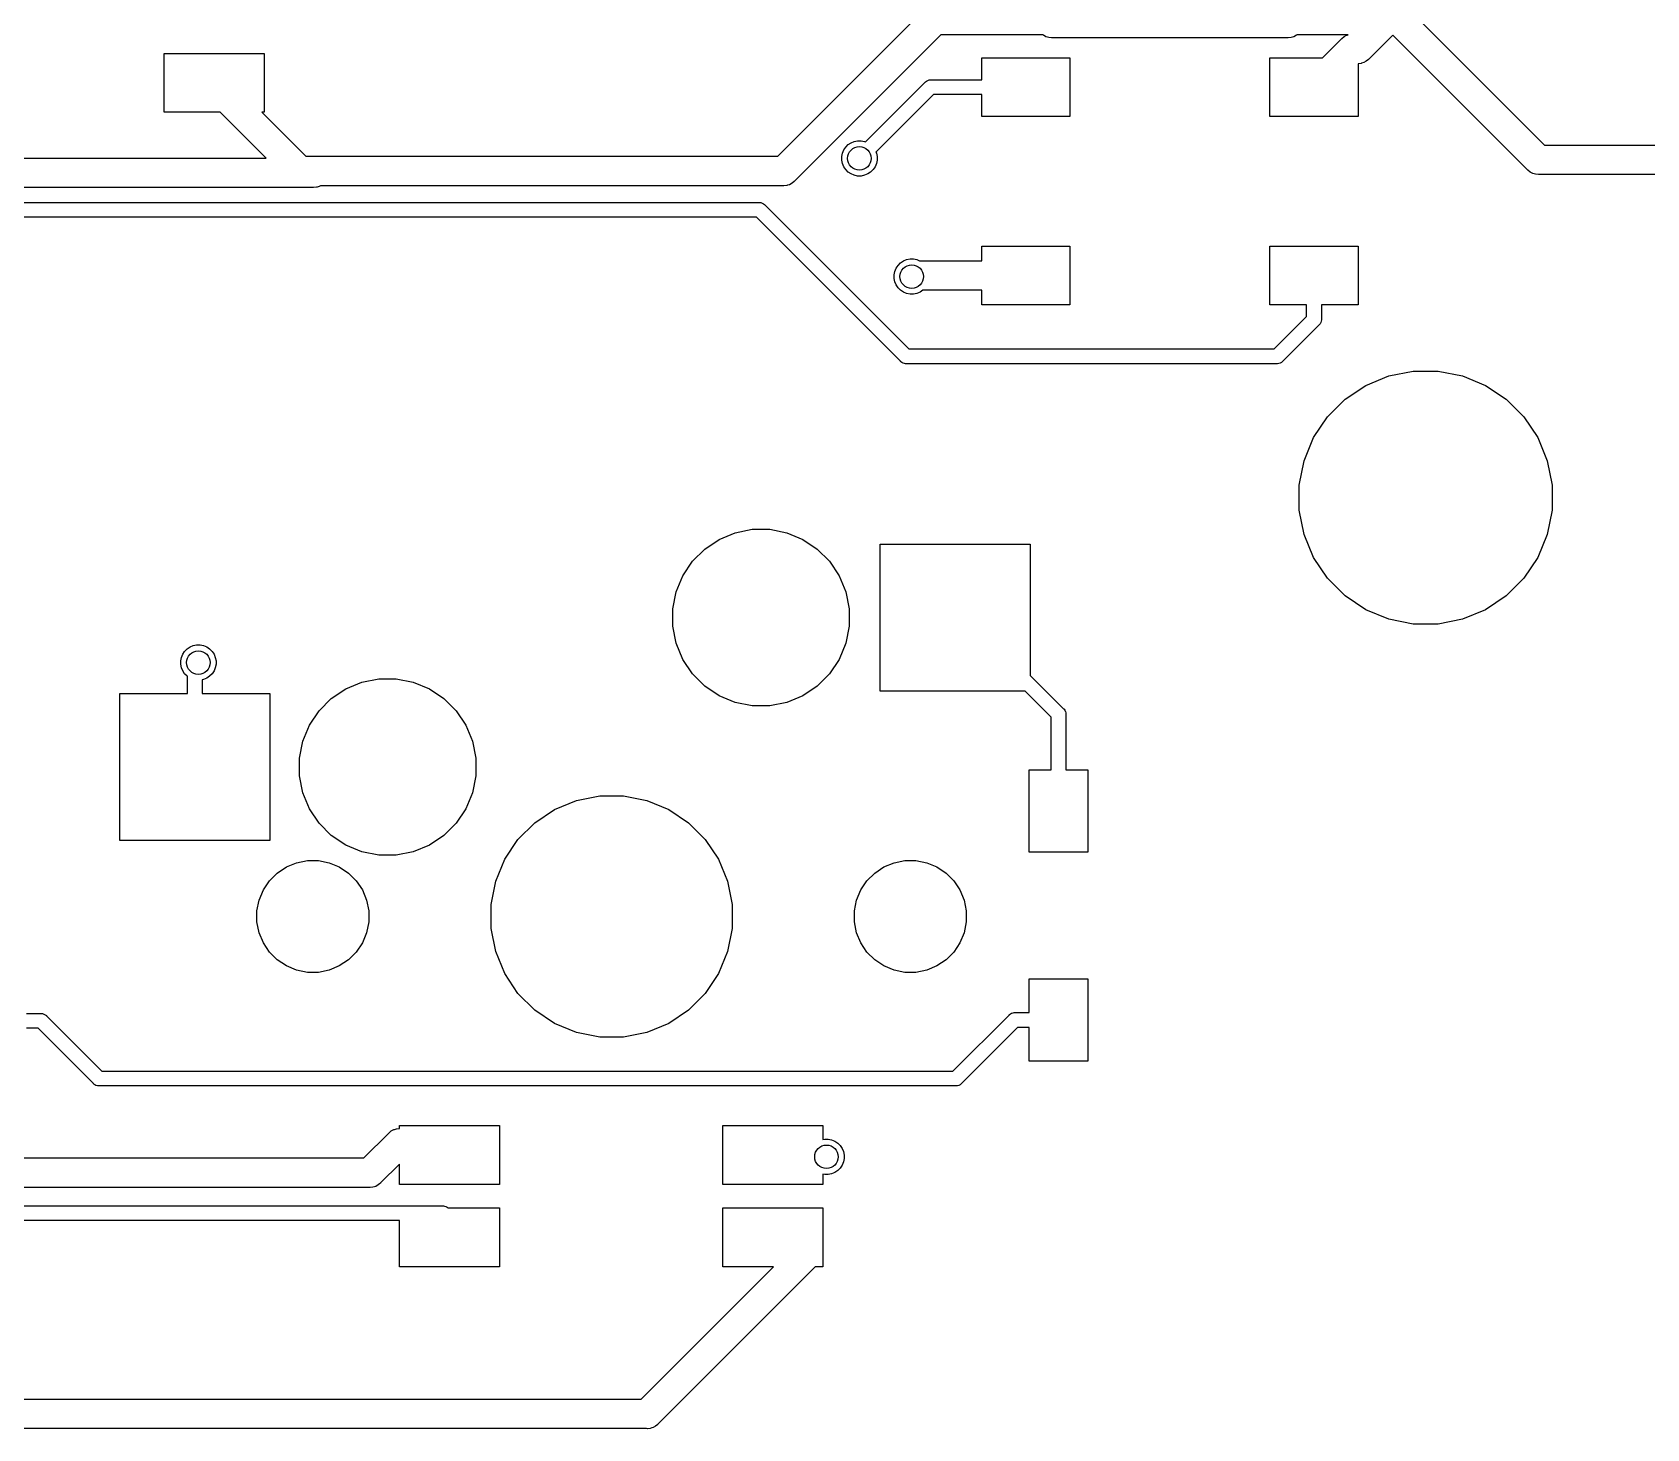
# Model space of a CAD drawing. Extents: x 0.5 to 11.2, y -4.1 to -0.9.
# Drawn here: x 7.884 to 8.965, y -3.833 to -2.899 of the extents above; entities that cross this region are included whole.
import ezdxf

# ---------------------------------------------------------------- set-up
doc = ezdxf.new("R2010")
doc.units = 0
doc.header["$MEASUREMENT"] = 0
doc.layers.add('BLACK', color=7, linetype='CONTINUOUS')

msp = doc.modelspace()

# ---------------------------------------------------------------- linework, layer by layer
at = {"layer": 'BLACK', "linetype": 'CONTINUOUS'}
for p, q in [((8.38342, -2.9815), (8.48118, -2.88374)), ((8.80801, -2.88533), (8.89669, -2.97402)), ((8.49256, -2.9002), (8.3948, -2.99796)), ((8.56086, -2.9002), (8.49256, -2.9002)), ((8.56129, -2.90055), (8.56086, -2.9002)), ((8.563, -2.90146), (8.56129, -2.90055)), ((8.56392, -2.90174), (8.563, -2.90146)), ((8.56485, -2.90202), (8.56392, -2.90174)), ((8.56678, -2.90221), (8.56485, -2.90202)), ((8.56726, -2.90217), (8.56678, -2.90221)), ((8.72466, -2.90217), (8.56726, -2.90217)), ((8.72515, -2.90221), (8.72466, -2.90217)), ((8.72708, -2.90202), (8.72515, -2.90221)), ((8.72893, -2.90146), (8.72708, -2.90202)), ((8.73064, -2.90055), (8.72893, -2.90146)), ((8.73107, -2.9002), (8.73064, -2.90055)), ((8.76525, -2.9002), (8.73107, -2.9002)), ((8.74819, -2.91555), (8.76071, -2.90303)), ((8.76071, -2.90303), (8.76102, -2.90265)), ((8.76102, -2.90265), (8.76252, -2.90142)), ((8.76252, -2.90142), (8.76423, -2.90051)), ((8.76423, -2.90051), (8.76461, -2.90039)), ((8.76461, -2.90039), (8.76525, -2.9002)), ((8.79518, -2.90034), (8.77925, -2.91626)), ((8.88532, -2.99048), (8.79518, -2.90034)), ((7.97274, -2.95197), (7.97274, -2.9126)), ((7.97274, -2.9126), (8.03967, -2.9126)), ((8.03967, -2.9126), (8.03967, -2.95197)), ((8.51998, -2.93031), (8.51998, -2.91555)), ((8.51998, -2.91555), (8.57904, -2.91555)), ((8.57904, -2.91555), (8.57904, -2.95492)), ((8.71289, -2.95492), (8.71289, -2.91555)), ((8.71289, -2.91555), (8.74819, -2.91555)), ((8.77744, -2.91787), (8.77573, -2.91878)), ((8.77894, -2.91664), (8.77744, -2.91787)), ((8.77925, -2.91626), (8.77894, -2.91664)), ((8.77205, -2.91953), (8.77195, -2.91963)), ((8.77195, -2.91963), (8.77195, -2.95492)), ((8.77388, -2.91935), (8.77205, -2.91953)), ((8.7742, -2.91925), (8.77388, -2.91935)), ((8.77573, -2.91878), (8.7742, -2.91925)), ((8.44221, -2.9718), (8.48208, -2.93193)), ((8.48208, -2.93193), (8.48223, -2.93174)), ((8.48223, -2.93174), (8.48242, -2.93159)), ((8.48242, -2.93159), (8.48298, -2.93112)), ((8.48242, -2.93159), (8.48242, -2.93159)), ((8.48298, -2.93112), (8.48384, -2.93067)), ((8.48298, -2.93112), (8.48298, -2.93112)), ((8.48298, -2.93112), (8.48298, -2.93112)), ((8.48384, -2.93067), (8.48476, -2.93039)), ((8.48476, -2.93039), (8.48549, -2.93031)), ((8.48549, -2.93031), (8.48573, -2.93029)), ((8.48549, -2.93031), (8.48549, -2.93031)), ((8.48573, -2.93029), (8.48597, -2.93031)), ((8.48597, -2.93031), (8.51998, -2.93031)), ((8.48777, -2.94016), (8.44917, -2.97876)), ((8.51998, -2.94016), (8.48777, -2.94016)), ((8.51998, -2.95492), (8.51998, -2.94016)), ((8.01019, -2.95197), (7.97274, -2.95197)), ((8.0409, -2.98268), (8.01019, -2.95197)), ((8.03967, -2.95197), (8.03803, -2.95197)), ((8.03803, -2.95197), (8.06756, -2.9815)), ((8.57904, -2.95492), (8.51998, -2.95492)), ((8.77195, -2.95492), (8.71289, -2.95492)), ((8.4325, -2.97241), (8.43465, -2.97152)), ((8.43465, -2.97152), (8.43693, -2.97106)), ((8.43693, -2.97106), (8.43925, -2.97106)), ((8.43925, -2.97106), (8.44154, -2.97152)), ((8.44154, -2.97152), (8.44221, -2.9718)), ((7.72125, -2.98268), (8.0409, -2.98268)), ((8.06756, -2.9815), (8.07343, -2.9815)), ((8.07343, -2.9815), (8.07392, -2.98145)), ((8.07392, -2.98145), (8.0744, -2.9815)), ((8.0744, -2.9815), (8.38342, -2.9815)), ((8.42628, -2.98171), (8.42673, -2.97943)), ((8.42628, -2.98404), (8.42628, -2.98171)), ((8.42673, -2.97943), (8.42762, -2.97728)), ((8.42762, -2.97728), (8.42892, -2.97534)), ((8.42892, -2.97534), (8.43056, -2.9737)), ((8.43056, -2.9737), (8.4325, -2.97241)), ((8.44917, -2.97876), (8.44945, -2.97943)), ((8.44945, -2.97943), (8.4499, -2.98171)), ((8.4499, -2.98171), (8.4499, -2.98404)), ((8.89669, -2.97402), (9.51925, -2.97402)), ((8.42673, -2.98632), (8.42628, -2.98404)), ((8.42762, -2.98847), (8.42673, -2.98632)), ((8.42892, -2.9904), (8.42762, -2.98847)), ((8.43056, -2.99205), (8.42892, -2.9904)), ((8.4325, -2.99334), (8.43056, -2.99205)), ((8.43465, -2.99423), (8.4325, -2.99334)), ((8.44369, -2.99334), (8.44154, -2.99423)), ((8.44562, -2.99205), (8.44369, -2.99334)), ((8.44726, -2.9904), (8.44562, -2.99205)), ((8.44856, -2.98847), (8.44726, -2.9904)), ((8.44945, -2.98632), (8.44856, -2.98847)), ((8.4499, -2.98404), (8.44945, -2.98632)), ((8.88562, -2.99085), (8.88532, -2.99048)), ((8.88712, -2.99208), (8.88562, -2.99085)), ((8.88883, -2.993), (8.88712, -2.99208)), ((8.89069, -2.99356), (8.88883, -2.993)), ((8.89262, -2.99375), (8.89069, -2.99356)), ((8.07225, -3.00236), (7.72484, -3.00236)), ((8.07274, -3.00241), (8.07225, -3.00236)), ((8.07467, -3.00222), (8.07274, -3.00241)), ((8.075, -3.00212), (8.07467, -3.00222)), ((8.07652, -3.00166), (8.075, -3.00212)), ((8.07741, -3.00118), (8.07652, -3.00166)), ((8.38702, -3.00118), (8.07741, -3.00118)), ((8.3875, -3.00123), (8.38702, -3.00118)), ((8.38943, -3.00104), (8.3875, -3.00123)), ((8.38997, -3.00087), (8.38943, -3.00104)), ((8.39128, -3.00048), (8.38997, -3.00087)), ((8.39299, -2.99956), (8.39128, -3.00048)), ((8.39449, -2.99833), (8.39299, -2.99956)), ((8.3948, -2.99796), (8.39449, -2.99833)), ((8.43693, -2.99469), (8.43465, -2.99423)), ((8.43925, -2.99469), (8.43693, -2.99469)), ((8.44154, -2.99423), (8.43925, -2.99469)), ((8.8931, -2.9937), (8.89262, -2.99375)), ((9.53859, -2.9937), (8.8931, -2.9937)), ((7.73243, -3.0124), (8.37092, -3.0124)), ((8.37092, -3.0124), (8.37116, -3.01238)), ((8.37116, -3.01238), (8.3714, -3.0124)), ((8.3714, -3.0124), (8.3714, -3.0124)), ((8.3714, -3.0124), (8.37213, -3.01247)), ((8.37213, -3.01247), (8.37305, -3.01275)), ((8.37305, -3.01275), (8.37391, -3.01321)), ((8.37391, -3.01321), (8.37466, -3.01383)), ((8.37466, -3.01383), (8.37481, -3.01401)), ((8.37481, -3.01401), (8.47123, -3.11043)), ((8.36912, -3.02224), (7.73422, -3.02224)), ((8.46554, -3.11866), (8.36912, -3.02224)), ((8.51998, -3.05138), (8.51998, -3.04154)), ((8.51998, -3.04154), (8.57904, -3.04154)), ((8.57904, -3.04154), (8.57904, -3.08091)), ((8.71289, -3.08091), (8.71289, -3.04154)), ((8.71289, -3.04154), (8.77195, -3.04154)), ((8.77195, -3.04154), (8.77195, -3.08091)), ((8.46177, -3.05856), (8.46266, -3.05641)), ((8.46266, -3.05641), (8.46396, -3.05448)), ((8.46396, -3.05448), (8.4656, -3.05283)), ((8.4656, -3.05283), (8.46754, -3.05154)), ((8.46754, -3.05154), (8.46968, -3.05065)), ((8.46968, -3.05065), (8.47197, -3.0502)), ((8.47197, -3.0502), (8.47429, -3.0502)), ((8.47429, -3.0502), (8.47658, -3.05065)), ((8.47658, -3.05065), (8.47833, -3.05138)), ((8.47833, -3.05138), (8.51998, -3.05138)), ((8.46132, -3.06084), (8.46177, -3.05856)), ((8.46132, -3.06317), (8.46132, -3.06084)), ((8.46177, -3.06545), (8.46132, -3.06317)), ((8.46266, -3.0676), (8.46177, -3.06545)), ((8.46396, -3.06954), (8.46266, -3.0676)), ((8.4656, -3.07118), (8.46396, -3.06954)), ((8.46754, -3.07247), (8.4656, -3.07118)), ((8.46968, -3.07337), (8.46754, -3.07247)), ((8.47197, -3.07382), (8.46968, -3.07337)), ((8.47429, -3.07382), (8.47197, -3.07382)), ((8.47658, -3.07337), (8.47429, -3.07382)), ((8.47872, -3.07247), (8.47658, -3.07337)), ((8.48066, -3.07118), (8.47872, -3.07247)), ((8.48078, -3.07106), (8.48066, -3.07118)), ((8.51998, -3.07106), (8.48078, -3.07106)), ((8.51998, -3.08091), (8.51998, -3.07106)), ((8.57904, -3.08091), (8.51998, -3.08091)), ((8.7375, -3.08091), (8.71289, -3.08091)), ((8.71578, -3.11043), (8.7375, -3.08871)), ((8.7375, -3.08871), (8.7375, -3.08091)), ((8.77195, -3.08091), (8.74734, -3.08091)), ((8.74734, -3.08091), (8.74734, -3.09051)), ((8.74734, -3.09051), (8.74737, -3.09075)), ((8.74737, -3.09075), (8.74734, -3.09099)), ((8.74573, -3.0944), (8.72147, -3.11866)), ((8.74592, -3.09424), (8.74573, -3.0944)), ((8.74607, -3.09406), (8.74592, -3.09424)), ((8.74653, -3.0935), (8.74607, -3.09406)), ((8.74607, -3.09406), (8.74607, -3.09406)), ((8.74699, -3.09264), (8.74653, -3.0935)), ((8.74653, -3.0935), (8.74653, -3.0935)), ((8.74727, -3.09171), (8.74699, -3.09264)), ((8.74734, -3.09099), (8.74727, -3.09171)), ((8.74734, -3.09099), (8.74734, -3.09099)), ((8.47123, -3.11043), (8.71578, -3.11043)), ((8.4657, -3.11885), (8.46554, -3.11866)), ((8.46588, -3.119), (8.4657, -3.11885)), ((8.46645, -3.11947), (8.46588, -3.119)), ((8.4673, -3.11992), (8.46645, -3.11947)), ((8.46823, -3.1202), (8.4673, -3.11992)), ((8.46895, -3.12028), (8.46823, -3.1202)), ((8.46919, -3.1203), (8.46895, -3.12028)), ((8.46895, -3.12028), (8.46895, -3.12028)), ((8.46943, -3.12028), (8.46919, -3.1203)), ((8.71757, -3.12028), (8.46943, -3.12028)), ((8.71781, -3.1203), (8.71757, -3.12028)), ((8.71806, -3.12028), (8.71781, -3.1203)), ((8.71878, -3.1202), (8.71806, -3.12028)), ((8.71806, -3.12028), (8.71806, -3.12028)), ((8.71971, -3.11992), (8.71878, -3.1202)), ((8.72056, -3.11947), (8.71971, -3.11992)), ((8.72131, -3.11885), (8.72056, -3.11947)), ((8.72147, -3.11866), (8.72131, -3.11885)), ((8.77705, -3.13485), (8.79246, -3.12847)), ((8.79246, -3.12847), (8.80881, -3.12522)), ((8.80881, -3.12522), (8.82548, -3.12522)), ((8.82548, -3.12522), (8.84184, -3.12847)), ((8.84184, -3.12847), (8.85724, -3.13485)), ((8.7514, -3.1559), (8.76319, -3.14411)), ((8.76319, -3.14411), (8.77705, -3.13485)), ((8.85724, -3.13485), (8.8711, -3.14411)), ((8.8711, -3.14411), (8.88289, -3.1559)), ((8.74213, -3.16977), (8.7514, -3.1559)), ((8.88289, -3.1559), (8.89216, -3.16977)), ((8.73575, -3.18517), (8.74213, -3.16977)), ((8.89216, -3.16977), (8.89854, -3.18517)), ((8.7325, -3.20153), (8.73575, -3.18517)), ((8.89854, -3.18517), (8.90179, -3.20153)), ((8.7325, -3.2182), (8.7325, -3.20153)), ((8.90179, -3.20153), (8.90179, -3.2182)), ((8.73575, -3.23455), (8.7325, -3.2182)), ((8.90179, -3.2182), (8.89854, -3.23455)), ((8.355, -3.23337), (8.36641, -3.2311)), ((8.36641, -3.2311), (8.37804, -3.2311)), ((8.37804, -3.2311), (8.38945, -3.23337)), ((8.33458, -3.24429), (8.34425, -3.23782)), ((8.34425, -3.23782), (8.355, -3.23337)), ((8.38945, -3.23337), (8.4002, -3.23782)), ((8.4002, -3.23782), (8.40987, -3.24429)), ((8.45203, -3.33937), (8.45203, -3.24094)), ((8.45203, -3.24094), (8.55242, -3.24094)), ((8.55242, -3.24094), (8.55242, -3.32883)), ((8.74213, -3.24996), (8.73575, -3.23455)), ((8.89854, -3.23455), (8.89216, -3.24996)), ((8.31989, -3.26218), (8.32635, -3.25251)), ((8.32635, -3.25251), (8.33458, -3.24429)), ((8.40987, -3.24429), (8.4181, -3.25251)), ((8.4181, -3.25251), (8.42456, -3.26218)), ((8.7514, -3.26382), (8.74213, -3.24996)), ((8.89216, -3.24996), (8.88289, -3.26382)), ((8.31544, -3.27293), (8.31989, -3.26218)), ((8.42456, -3.26218), (8.42901, -3.27293)), ((8.76319, -3.27561), (8.7514, -3.26382)), ((8.88289, -3.26382), (8.8711, -3.27561)), ((8.31317, -3.28434), (8.31544, -3.27293)), ((8.42901, -3.27293), (8.43128, -3.28434)), ((8.31317, -3.29597), (8.31317, -3.28434)), ((8.43128, -3.28434), (8.43128, -3.29597)), ((8.77705, -3.28487), (8.76319, -3.27561)), ((8.79246, -3.29126), (8.77705, -3.28487)), ((8.85724, -3.28487), (8.84184, -3.29126)), ((8.8711, -3.27561), (8.85724, -3.28487)), ((8.31544, -3.30738), (8.31317, -3.29597)), ((8.43128, -3.29597), (8.42901, -3.30738)), ((8.80881, -3.29451), (8.79246, -3.29126)), ((8.82548, -3.29451), (8.80881, -3.29451)), ((8.84184, -3.29126), (8.82548, -3.29451)), ((7.98376, -3.31911), (7.98421, -3.31683)), ((7.98421, -3.31683), (7.9851, -3.31468)), ((7.9851, -3.31468), (7.9864, -3.31275)), ((7.9864, -3.31275), (7.98804, -3.3111)), ((7.98804, -3.3111), (7.98998, -3.30981)), ((7.98998, -3.30981), (7.99213, -3.30892)), ((7.99213, -3.30892), (7.99441, -3.30846)), ((7.99441, -3.30846), (7.99673, -3.30846)), ((7.99673, -3.30846), (7.99902, -3.30892)), ((7.99902, -3.30892), (8.00117, -3.30981)), ((8.00117, -3.30981), (8.0031, -3.3111)), ((8.0031, -3.3111), (8.00475, -3.31275)), ((8.00475, -3.31275), (8.00604, -3.31468)), ((8.00604, -3.31468), (8.00693, -3.31683)), ((8.00693, -3.31683), (8.00738, -3.31911)), ((8.31989, -3.31813), (8.31544, -3.30738)), ((8.42901, -3.30738), (8.42456, -3.31813)), ((7.98376, -3.32144), (7.98376, -3.31911)), ((7.98421, -3.32372), (7.98376, -3.32144)), ((7.9851, -3.32587), (7.98421, -3.32372)), ((7.9864, -3.3278), (7.9851, -3.32587)), ((7.98804, -3.32945), (7.9864, -3.3278)), ((8.00475, -3.3278), (8.0031, -3.32945)), ((8.00604, -3.32587), (8.00475, -3.3278)), ((8.00693, -3.32372), (8.00604, -3.32587)), ((8.00738, -3.32144), (8.00693, -3.32372)), ((8.00738, -3.31911), (8.00738, -3.32144)), ((8.32635, -3.3278), (8.31989, -3.31813)), ((8.33458, -3.33603), (8.32635, -3.3278)), ((8.4181, -3.3278), (8.40987, -3.33603)), ((8.42456, -3.31813), (8.4181, -3.3278)), ((7.98837, -3.32967), (7.98804, -3.32945)), ((7.98837, -3.34094), (7.98837, -3.32967)), ((7.99902, -3.33163), (7.99821, -3.33179)), ((7.99821, -3.33179), (7.99821, -3.34094)), ((8.00117, -3.33074), (7.99902, -3.33163)), ((8.0031, -3.32945), (8.00117, -3.33074)), ((8.08458, -3.34429), (8.09425, -3.33782)), ((8.09425, -3.33782), (8.105, -3.33337)), ((8.105, -3.33337), (8.11641, -3.3311)), ((8.11641, -3.3311), (8.12804, -3.3311)), ((8.12804, -3.3311), (8.13945, -3.33337)), ((8.13945, -3.33337), (8.1502, -3.33782)), ((8.1502, -3.33782), (8.15987, -3.34429)), ((8.34425, -3.34249), (8.33458, -3.33603)), ((8.40987, -3.33603), (8.4002, -3.34249)), ((8.54904, -3.33937), (8.45203, -3.33937)), ((8.56652, -3.35684), (8.54904, -3.33937)), ((8.55242, -3.32883), (8.57475, -3.35115)), ((7.94309, -3.43937), (7.94309, -3.34094)), ((7.94309, -3.34094), (7.98837, -3.34094)), ((7.99821, -3.34094), (8.04348, -3.34094)), ((8.04348, -3.34094), (8.04348, -3.43937)), ((8.07635, -3.35251), (8.08458, -3.34429)), ((8.15987, -3.34429), (8.1681, -3.35251)), ((8.355, -3.34694), (8.34425, -3.34249)), ((8.36641, -3.34921), (8.355, -3.34694)), ((8.37804, -3.34921), (8.36641, -3.34921)), ((8.38945, -3.34694), (8.37804, -3.34921)), ((8.4002, -3.34249), (8.38945, -3.34694)), ((8.06989, -3.36218), (8.07635, -3.35251)), ((8.1681, -3.35251), (8.17456, -3.36218)), ((8.56652, -3.39213), (8.56652, -3.35684)), ((8.57475, -3.35115), (8.57493, -3.35131)), ((8.57493, -3.35131), (8.57509, -3.35149)), ((8.57509, -3.35149), (8.57555, -3.35206)), ((8.57555, -3.35206), (8.5759, -3.35271)), ((8.5759, -3.35271), (8.57601, -3.35291)), ((8.57601, -3.35291), (8.57629, -3.35384)), ((8.57629, -3.35384), (8.57636, -3.35456)), ((8.57636, -3.35456), (8.57636, -3.35456)), ((8.57636, -3.35456), (8.57638, -3.3548)), ((8.57638, -3.3548), (8.57636, -3.35504)), ((8.57636, -3.35504), (8.57636, -3.39213)), ((8.06544, -3.37293), (8.06989, -3.36218)), ((8.17456, -3.36218), (8.17901, -3.37293)), ((8.06317, -3.38434), (8.06544, -3.37293)), ((8.17901, -3.37293), (8.18128, -3.38434)), ((8.06317, -3.39597), (8.06317, -3.38434)), ((8.18128, -3.38434), (8.18128, -3.39597)), ((8.55175, -3.44724), (8.55175, -3.39213)), ((8.55175, -3.39213), (8.56652, -3.39213)), ((8.57636, -3.39213), (8.59112, -3.39213)), ((8.59112, -3.39213), (8.59112, -3.44724)), ((8.06544, -3.40738), (8.06317, -3.39597)), ((8.18128, -3.39597), (8.17901, -3.40738)), ((8.06989, -3.41813), (8.06544, -3.40738)), ((8.17901, -3.40738), (8.17456, -3.41813)), ((8.23399, -3.41863), (8.24868, -3.41255)), ((8.24868, -3.41255), (8.26428, -3.40945)), ((8.26428, -3.40945), (8.28017, -3.40945)), ((8.28017, -3.40945), (8.29577, -3.41255)), ((8.29577, -3.41255), (8.31045, -3.41863)), ((8.07635, -3.4278), (8.06989, -3.41813)), ((8.17456, -3.41813), (8.1681, -3.4278)), ((8.22078, -3.42747), (8.23399, -3.41863)), ((8.31045, -3.41863), (8.32367, -3.42747)), ((8.08458, -3.43603), (8.07635, -3.4278)), ((8.09425, -3.44249), (8.08458, -3.43603)), ((8.15987, -3.43603), (8.1502, -3.44249)), ((8.1681, -3.4278), (8.15987, -3.43603)), ((8.20953, -3.43871), (8.22078, -3.42747)), ((8.32367, -3.42747), (8.33491, -3.43871)), ((8.04348, -3.43937), (7.94309, -3.43937)), ((8.105, -3.44694), (8.09425, -3.44249)), ((8.11641, -3.44921), (8.105, -3.44694)), ((8.13945, -3.44694), (8.12804, -3.44921)), ((8.1502, -3.44249), (8.13945, -3.44694)), ((8.2007, -3.45193), (8.20953, -3.43871)), ((8.33491, -3.43871), (8.34375, -3.45193)), ((8.59112, -3.44724), (8.55175, -3.44724)), ((8.04838, -3.46111), (8.05451, -3.45701)), ((8.05451, -3.45701), (8.06131, -3.45419)), ((8.06131, -3.45419), (8.06854, -3.45276)), ((8.06854, -3.45276), (8.07591, -3.45276)), ((8.07591, -3.45276), (8.08313, -3.45419)), ((8.08313, -3.45419), (8.08994, -3.45701)), ((8.08994, -3.45701), (8.09607, -3.46111)), ((8.12804, -3.44921), (8.11641, -3.44921)), ((8.19462, -3.46662), (8.2007, -3.45193)), ((8.34375, -3.45193), (8.34983, -3.46662)), ((8.44838, -3.46111), (8.45451, -3.45701)), ((8.45451, -3.45701), (8.46131, -3.45419)), ((8.46131, -3.45419), (8.46854, -3.45276)), ((8.46854, -3.45276), (8.47591, -3.45276)), ((8.47591, -3.45276), (8.48313, -3.45419)), ((8.48313, -3.45419), (8.48994, -3.45701)), ((8.48994, -3.45701), (8.49607, -3.46111)), ((8.03908, -3.47244), (8.04317, -3.46632)), ((8.04317, -3.46632), (8.04838, -3.46111)), ((8.09607, -3.46111), (8.10128, -3.46632)), ((8.10128, -3.46632), (8.10537, -3.47244)), ((8.19152, -3.48221), (8.19462, -3.46662)), ((8.34983, -3.46662), (8.35293, -3.48221)), ((8.43908, -3.47244), (8.44317, -3.46632)), ((8.44317, -3.46632), (8.44838, -3.46111)), ((8.49607, -3.46111), (8.50128, -3.46632)), ((8.50128, -3.46632), (8.50537, -3.47244)), ((8.03482, -3.48647), (8.03626, -3.47925)), ((8.03626, -3.47925), (8.03908, -3.47244)), ((8.10537, -3.47244), (8.10819, -3.47925)), ((8.10819, -3.47925), (8.10963, -3.48647)), ((8.43482, -3.48647), (8.43626, -3.47925)), ((8.43626, -3.47925), (8.43908, -3.47244)), ((8.50537, -3.47244), (8.50819, -3.47925)), ((8.50819, -3.47925), (8.50963, -3.48647)), ((8.03482, -3.49384), (8.03482, -3.48647)), ((8.10963, -3.48647), (8.10963, -3.49384)), ((8.19152, -3.49811), (8.19152, -3.48221)), ((8.35293, -3.48221), (8.35293, -3.49811)), ((8.43482, -3.49384), (8.43482, -3.48647)), ((8.50963, -3.48647), (8.50963, -3.49384)), ((8.03626, -3.50107), (8.03482, -3.49384)), ((8.03908, -3.50787), (8.03626, -3.50107)), ((8.10819, -3.50107), (8.10537, -3.50787)), ((8.10963, -3.49384), (8.10819, -3.50107)), ((8.19462, -3.5137), (8.19152, -3.49811)), ((8.35293, -3.49811), (8.34983, -3.5137)), ((8.43626, -3.50107), (8.43482, -3.49384)), ((8.43908, -3.50787), (8.43626, -3.50107)), ((8.50819, -3.50107), (8.50537, -3.50787)), ((8.50963, -3.49384), (8.50819, -3.50107)), ((8.04317, -3.514), (8.03908, -3.50787)), ((8.10537, -3.50787), (8.10128, -3.514)), ((8.44317, -3.514), (8.43908, -3.50787)), ((8.50537, -3.50787), (8.50128, -3.514)), ((8.04838, -3.51921), (8.04317, -3.514)), ((8.05451, -3.5233), (8.04838, -3.51921)), ((8.09607, -3.51921), (8.08994, -3.5233)), ((8.10128, -3.514), (8.09607, -3.51921)), ((8.2007, -3.52839), (8.19462, -3.5137)), ((8.34983, -3.5137), (8.34375, -3.52839)), ((8.44838, -3.51921), (8.44317, -3.514)), ((8.45451, -3.5233), (8.44838, -3.51921)), ((8.49607, -3.51921), (8.48994, -3.5233)), ((8.50128, -3.514), (8.49607, -3.51921)), ((8.06131, -3.52612), (8.05451, -3.5233)), ((8.06854, -3.52756), (8.06131, -3.52612)), ((8.07591, -3.52756), (8.06854, -3.52756)), ((8.08313, -3.52612), (8.07591, -3.52756)), ((8.08994, -3.5233), (8.08313, -3.52612)), ((8.20953, -3.54161), (8.2007, -3.52839)), ((8.34375, -3.52839), (8.33491, -3.54161)), ((8.46131, -3.52612), (8.45451, -3.5233)), ((8.46854, -3.52756), (8.46131, -3.52612)), ((8.47591, -3.52756), (8.46854, -3.52756)), ((8.48313, -3.52612), (8.47591, -3.52756)), ((8.48994, -3.5233), (8.48313, -3.52612)), ((8.55175, -3.55453), (8.55175, -3.53189)), ((8.55175, -3.53189), (8.59112, -3.53189)), ((8.59112, -3.53189), (8.59112, -3.58701)), ((8.22078, -3.55285), (8.20953, -3.54161)), ((8.33491, -3.54161), (8.32367, -3.55285)), ((7.88049, -3.55512), (7.89009, -3.55512)), ((7.89009, -3.55512), (7.89033, -3.55509)), ((7.89033, -3.55509), (7.89058, -3.55512)), ((7.89058, -3.55512), (7.89058, -3.55512)), ((7.89058, -3.55512), (7.8913, -3.55519)), ((7.8913, -3.55519), (7.89223, -3.55547)), ((7.89223, -3.55547), (7.89308, -3.55593)), ((8.23399, -3.56168), (8.22078, -3.55285)), ((8.32367, -3.55285), (8.31045, -3.56168)), ((8.5386, -3.5558), (8.53916, -3.55534)), ((8.53916, -3.55534), (8.54002, -3.55488)), ((8.53916, -3.55534), (8.53916, -3.55534)), ((8.53916, -3.55534), (8.53916, -3.55534)), ((8.54002, -3.55488), (8.54094, -3.5546)), ((8.54094, -3.5546), (8.54167, -3.55453)), ((8.54167, -3.55453), (8.54191, -3.5545)), ((8.54167, -3.55453), (8.54167, -3.55453)), ((8.54191, -3.5545), (8.54215, -3.55453)), ((8.54215, -3.55453), (8.55175, -3.55453)), ((7.8883, -3.56496), (7.88049, -3.56496)), ((7.92527, -3.60193), (7.8883, -3.56496)), ((7.89308, -3.55593), (7.89383, -3.55654)), ((7.89383, -3.55654), (7.89399, -3.55673)), ((7.89399, -3.55673), (7.93096, -3.5937)), ((8.24868, -3.56776), (8.23399, -3.56168)), ((8.31045, -3.56168), (8.29577, -3.56776)), ((8.5007, -3.5937), (8.53826, -3.55614)), ((8.54395, -3.56437), (8.50639, -3.60193)), ((8.53826, -3.55614), (8.53841, -3.55595)), ((8.53841, -3.55595), (8.5386, -3.5558)), ((8.5386, -3.5558), (8.5386, -3.5558)), ((8.55175, -3.56437), (8.54395, -3.56437)), ((8.55175, -3.58701), (8.55175, -3.56437)), ((8.26428, -3.57087), (8.24868, -3.56776)), ((8.28017, -3.57087), (8.26428, -3.57087)), ((8.29577, -3.56776), (8.28017, -3.57087)), ((8.59112, -3.58701), (8.55175, -3.58701)), ((7.93096, -3.5937), (8.5007, -3.5937)), ((7.92542, -3.60212), (7.92527, -3.60193)), ((7.92561, -3.60227), (7.92542, -3.60212)), ((7.92607, -3.60265), (7.92561, -3.60227)), ((7.92561, -3.60227), (7.92561, -3.60227)), ((7.92617, -3.60273), (7.92607, -3.60265)), ((7.92702, -3.60319), (7.92617, -3.60273)), ((7.92795, -3.60347), (7.92702, -3.60319)), ((7.92868, -3.60354), (7.92795, -3.60347)), ((7.92892, -3.60357), (7.92868, -3.60354)), ((7.92868, -3.60354), (7.92868, -3.60354)), ((7.92916, -3.60354), (7.92892, -3.60357)), ((8.5025, -3.60354), (7.92916, -3.60354)), ((8.50274, -3.60357), (8.5025, -3.60354)), ((8.50298, -3.60354), (8.50274, -3.60357)), ((8.5037, -3.60347), (8.50298, -3.60354)), ((8.50298, -3.60354), (8.50298, -3.60354)), ((8.50463, -3.60319), (8.5037, -3.60347)), ((8.50548, -3.60273), (8.50463, -3.60319)), ((8.50623, -3.60212), (8.50548, -3.60273)), ((8.50639, -3.60193), (8.50623, -3.60212)), ((8.13022, -3.63204), (8.13022, -3.63012)), ((8.13022, -3.63012), (8.19715, -3.63012)), ((8.19715, -3.63012), (8.19715, -3.66949)), ((8.34675, -3.66949), (8.34675, -3.63012)), ((8.34675, -3.63012), (8.41368, -3.63012)), ((8.41368, -3.63012), (8.41368, -3.63941)), ((8.10645, -3.65177), (8.12291, -3.63531)), ((8.12291, -3.63531), (8.12322, -3.63494)), ((8.12322, -3.63494), (8.12472, -3.63371)), ((8.12472, -3.63371), (8.12643, -3.63279)), ((8.12643, -3.63279), (8.12683, -3.63267)), ((8.12683, -3.63267), (8.12829, -3.63223)), ((8.12829, -3.63223), (8.13022, -3.63204)), ((8.41368, -3.63941), (8.41488, -3.63917)), ((8.41488, -3.63917), (8.41721, -3.63917)), ((8.41721, -3.63917), (8.41949, -3.63963)), ((8.41949, -3.63963), (8.42164, -3.64052)), ((8.42164, -3.64052), (8.42357, -3.64181)), ((8.42357, -3.64181), (8.42522, -3.64346)), ((7.61859, -3.65177), (8.10645, -3.65177)), ((8.42522, -3.64346), (8.42651, -3.64539)), ((8.42651, -3.64539), (8.4274, -3.64754)), ((8.4274, -3.64754), (8.42785, -3.64982)), ((8.42785, -3.65215), (8.4274, -3.65443)), ((8.42785, -3.64982), (8.42785, -3.65215)), ((8.13022, -3.65585), (8.11783, -3.66823)), ((8.13022, -3.66949), (8.13022, -3.65585)), ((8.41488, -3.6628), (8.41368, -3.66256)), ((8.41368, -3.66256), (8.41368, -3.66949)), ((8.41721, -3.6628), (8.41488, -3.6628)), ((8.41949, -3.66234), (8.41721, -3.6628)), ((8.42164, -3.66145), (8.41949, -3.66234)), ((8.42357, -3.66016), (8.42164, -3.66145)), ((8.42522, -3.65851), (8.42357, -3.66016)), ((8.42651, -3.65658), (8.42522, -3.65851)), ((8.4274, -3.65443), (8.42651, -3.65658)), ((8.11005, -3.67146), (7.61968, -3.67146)), ((8.11053, -3.6715), (8.11005, -3.67146)), ((8.11246, -3.67131), (8.11053, -3.6715)), ((8.11347, -3.67101), (8.11246, -3.67131)), ((8.11432, -3.67075), (8.11347, -3.67101)), ((8.11603, -3.66984), (8.11432, -3.67075)), ((8.11752, -3.66861), (8.11603, -3.66984)), ((8.11783, -3.66823), (8.11752, -3.66861)), ((8.19715, -3.66949), (8.13022, -3.66949)), ((8.41368, -3.66949), (8.34675, -3.66949)), ((7.61883, -3.68386), (8.15911, -3.68386)), ((8.15911, -3.68386), (8.15935, -3.68383)), ((8.15935, -3.68383), (8.15959, -3.68386)), ((8.15959, -3.68386), (8.15959, -3.68386)), ((8.15959, -3.68386), (8.16032, -3.68393)), ((8.16032, -3.68393), (8.16124, -3.68421)), ((8.16124, -3.68421), (8.1621, -3.68467)), ((8.1621, -3.68467), (8.16279, -3.68524)), ((8.16279, -3.68524), (8.19715, -3.68524)), ((8.19715, -3.68524), (8.19715, -3.72461)), ((8.34675, -3.72461), (8.34675, -3.68524)), ((8.34675, -3.68524), (8.41368, -3.68524)), ((8.41368, -3.68524), (8.41368, -3.72461)), ((8.13022, -3.6937), (7.62063, -3.6937)), ((8.13022, -3.72461), (8.13022, -3.6937)), ((8.19715, -3.72461), (8.13022, -3.72461)), ((8.29208, -3.81319), (8.38067, -3.72461)), ((8.40829, -3.72482), (8.30346, -3.82965)), ((8.38067, -3.72461), (8.34675, -3.72461)), ((8.40855, -3.72461), (8.40829, -3.72482)), ((8.41368, -3.72461), (8.40855, -3.72461)), ((7.65394, -3.81319), (8.29208, -3.81319)), ((8.29568, -3.83287), (7.65519, -3.83287)), ((8.29616, -3.83292), (8.29568, -3.83287)), ((8.29809, -3.83273), (8.29616, -3.83292)), ((8.29925, -3.83238), (8.29809, -3.83273)), ((8.29995, -3.83217), (8.29925, -3.83238)), ((8.30166, -3.83125), (8.29995, -3.83217)), ((8.30315, -3.83002), (8.30166, -3.83125)), ((8.30346, -3.82965), (8.30315, -3.83002))]:
    msp.add_line(p, q, dxfattribs=at)
at = {"layer": 'BLACK'}
for centre in [(8.43809, -2.98287), (8.47313, -3.06201), (7.99557, -3.32028), (8.41604, -3.65098)]:
    msp.add_circle(centre, 0.007874, dxfattribs=at)

doc.saveas('drawing.dxf')
